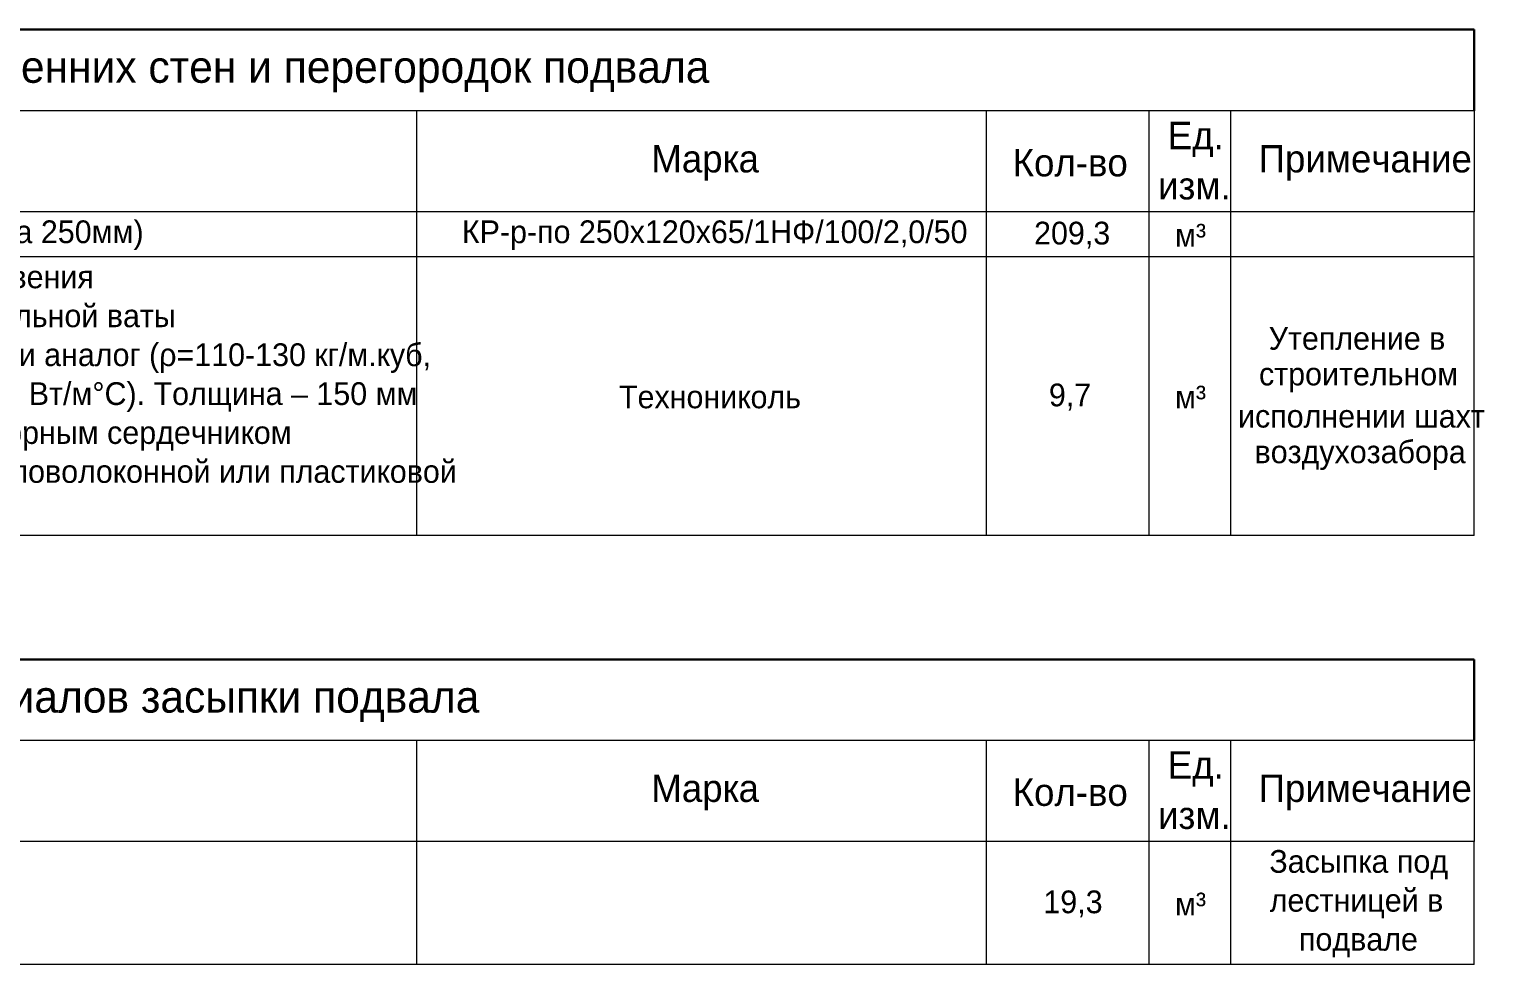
# Model space of a CAD drawing. Header units: millimetres. Extents: x -401725 to 250493, y 305116 to 802890.
# Drawn here: x -375128.13 to -375120.99, y 508968.91 to 508973.44 of the extents above; entities that cross this region are included whole.
import ezdxf

# ---------------------------------------------------------------- set-up
doc = ezdxf.new("R2010")
doc.units = ezdxf.units.MM
doc.layers.add('PDF _Геометрия', color=7, linetype='Continuous', true_color=0x1d1d1d)
doc.layers.add('PDF _Текст', color=7, linetype='Continuous')

msp = doc.modelspace()

# ---------------------------------------------------------------- linework, layer by layer
at = {"layer": 'PDF _Геометрия', "color": 7, "lineweight": 30}
for points in [[(-375121.1414, 508973.4388), (-375134.9208, 508973.4388)], [(-375121.1414, 508973.0455), (-375121.1414, 508973.4388)], [(-375121.1414, 508970.3905), (-375134.9208, 508970.3905)], [(-375121.1414, 508969.9971), (-375121.1414, 508970.3904)]]:
    msp.add_lwpolyline(points, dxfattribs=at)
at = {"layer": 'PDF _Геометрия', "color": 7, "lineweight": 9}
for points in [[(-375121.142, 508973.0455), (-375134.9214, 508973.0455), (-375134.9214, 508972.5571)], [(-375126.2597, 508973.0455), (-375126.2597, 508972.5571)], [(-375123.5031, 508973.0455), (-375123.5031, 508972.5571)], [(-375122.7164, 508973.0455), (-375122.7164, 508972.5571)], [(-375122.3214, 508973.0455), (-375122.3214, 508972.5571)], [(-375121.1414, 508973.0455), (-375121.1414, 508972.5571)], [(-375121.1414, 508972.3388), (-375121.1414, 508972.5571), (-375122.3213, 508972.5571), (-375122.7163, 508972.5571), (-375123.503, 508972.5571), (-375126.2595, 508972.5571), (-375132.1643, 508972.5571), (-375134.5258, 508972.5571), (-375134.9208, 508972.5571)], [(-375126.2597, 508972.5571), (-375126.2597, 508972.3388)], [(-375123.5031, 508972.5571), (-375123.5031, 508972.3388)], [(-375122.7164, 508972.5571), (-375122.7164, 508972.3388)], [(-375122.3214, 508972.5571), (-375122.3214, 508972.3388)], [(-375121.1414, 508970.9905), (-375121.1414, 508972.3388), (-375122.3213, 508972.3388), (-375122.7163, 508972.3388), (-375123.503, 508972.3388), (-375126.2595, 508972.3388), (-375132.1643, 508972.3388), (-375134.5258, 508972.3388), (-375134.9208, 508972.3388)], [(-375126.2597, 508972.3388), (-375126.2597, 508970.9905)], [(-375123.5031, 508972.3388), (-375123.5031, 508970.9905)], [(-375122.7164, 508972.3388), (-375122.7164, 508970.9905)], [(-375122.3214, 508972.3388), (-375122.3214, 508970.9905)], [(-375121.1414, 508970.9905), (-375122.3213, 508970.9905), (-375122.7163, 508970.9905), (-375123.503, 508970.9905), (-375126.2595, 508970.9905), (-375132.1643, 508970.9905), (-375134.5258, 508970.9905), (-375134.9208, 508970.9905)], [(-375121.142, 508969.9971), (-375134.9214, 508969.9971), (-375134.9214, 508969.5088)], [(-375126.2597, 508969.9971), (-375126.2597, 508969.5088)], [(-375123.5031, 508969.9971), (-375123.5031, 508969.5088)], [(-375122.7164, 508969.9971), (-375122.7164, 508969.5088)], [(-375122.3214, 508969.9971), (-375122.3214, 508969.5088)], [(-375121.1414, 508969.9971), (-375121.1414, 508969.5088)], [(-375121.1414, 508968.9138), (-375121.1414, 508969.5088), (-375122.3213, 508969.5088), (-375122.7163, 508969.5088), (-375123.503, 508969.5088), (-375126.2595, 508969.5088), (-375132.1643, 508969.5088), (-375134.5258, 508969.5088), (-375134.9208, 508969.5088)], [(-375126.2597, 508969.5088), (-375126.2597, 508968.9138)], [(-375123.5031, 508969.5088), (-375123.5031, 508968.9138)], [(-375122.7164, 508969.5088), (-375122.7164, 508968.9138)], [(-375122.3214, 508969.5088), (-375122.3214, 508968.9138)], [(-375121.1414, 508968.9138), (-375122.3213, 508968.9138), (-375122.7163, 508968.9138), (-375123.503, 508968.9138), (-375126.2595, 508968.9138), (-375132.1643, 508968.9138), (-375134.5258, 508968.9138), (-375134.9208, 508968.9138)]]:
    msp.add_lwpolyline(points, dxfattribs=at)

# ---------------------------------------------------------------- texts
at = {"layer": 'PDF _Текст', "attachment_point": 4, "style": ''}
for s, insert, char_height in [('Ведомость материалов внутренних стен и перегородок подвала', (-375131.0214, 508973.2347), 0.153921), ('Ед.', (-375122.6247, 508972.9067), 0.1325), ('Марка', (-375125.1231, 508972.7934), 0.1325), ('Примечание', (-375122.1847, 508972.7934), 0.1325), ('Кол-во', (-375123.3747, 508972.7934), 0.1325), ('изм.', (-375122.6714, 508972.6817), 0.1325), ('Кирпич полнотелый М100 (толщина 250мм)', (-375130.5815, 508972.4433), 0.110087), ('КР-р-по 250х120х65/1НФ/100/2,0/50', (-375126.0397, 508972.4433), 0.110087), ('209,3', (-375123.2714, 508972.4433), 0.11009), ('м³', (-375122.5897, 508972.4433), 0.11009), ('— Грунтовка глубокого проникновения', (-375130.4797, 508972.225), 0.110087), ('— Клеевая смесь для плит из минеральной ваты', (-375130.8081, 508972.0366), 0.110087), ('Утепление в', (-375122.1364, 508971.9433), 0.110087), ('— Минераловатный утеплитель Технофас Оптима или аналог (ρ=110-130 кг/м.куб,', (-375131.8947, 508971.8483), 0.110087), ('строительном', (-375122.1831, 508971.755), 0.110087), ('предел прочности на отрыв не менее 15 кПа, λ=0,041 Вт/м°С). Толщина – 150 мм', (-375131.8614, 508971.66), 0.110087), ('9,7', (-375123.1997, 508971.66), 0.11009), ('Технониколь', (-375125.2797, 508971.66), 0.110087), ('м³', (-375122.5897, 508971.66), 0.11009), ('исполнении шахт', (-375122.2847, 508971.5666), 0.110087), ('— Тарельчатые дюбели со стальным распорным сердечником', (-375131.1897, 508971.4716), 0.110087), ('воздухозабора', (-375122.2047, 508971.3783), 0.110087), ('— Штукатурка ц.п. раствором М100 армированная стекловолоконной или пластиковой', (-375132.0347, 508971.2833), 0.110087), ('Ведомость материалов засыпки подвала', (-375129.9064, 508970.1864), 0.153921), ('Ед.', (-375122.6247, 508969.8601), 0.1325), ('Марка', (-375125.1231, 508969.7467), 0.1325), ('Кол-во', (-375123.3747, 508969.7467), 0.1325), ('Примечание', (-375122.1847, 508969.7467), 0.1325), ('изм.', (-375122.6714, 508969.6351), 0.1325), ('Засыпка под', (-375122.1331, 508969.3966), 0.110087), ('19,3', (-375123.2264, 508969.2066), 0.11009), ('м³', (-375122.5897, 508969.2066), 0.11009), ('лестницей в', (-375122.1314, 508969.2083), 0.110087), ('подвале', (-375121.9897, 508969.02), 0.11009)]:
    msp.add_mtext(s, dxfattribs=dict(at, insert=insert, char_height=char_height))

doc.saveas('drawing.dxf')
